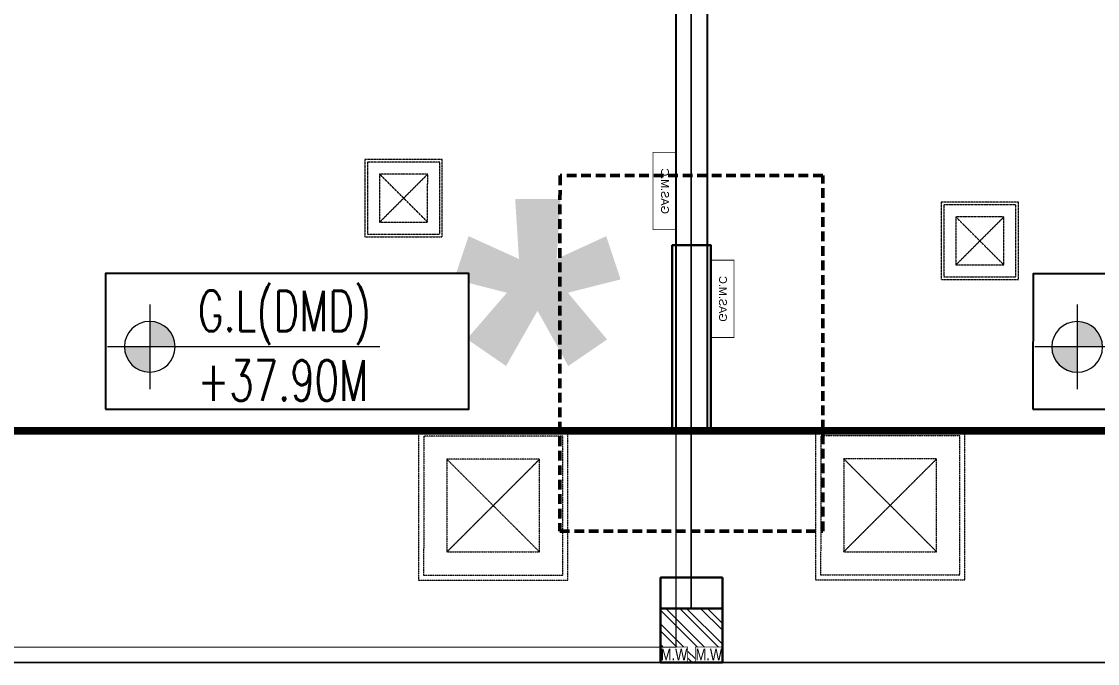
# Model space of a CAD drawing. Header units: centimetres. Extents: x -6122352 to 4157695, y -1694241 to 1947892.
# Drawn here: x 130869 to 137830, y -198778 to -194624 of the extents above; entities that cross this region are included whole.
import ezdxf
from ezdxf.enums import TextEntityAlignment as Align
from ezdxf.xclip import XClip

# ---------------------------------------------------------------- set-up
doc = ezdxf.new("R2010")
doc.units = ezdxf.units.CM
doc.header["$MEASUREMENT"] = 0
doc.header["$XCLIPFRAME"] = 2
for name, pattern in [('23585-XR-AR-END-SETTING OUT PLAN$0$HIDDEN', [0.375, 0.25, -0.125]), ('DASHED2', [0.375, 0.25, -0.125]), ('XR-AR-END-SETTING OUT PLAN$0$23261-XR-AR-SI-GF$0$HIDDEN', [0.375, 0.25, -0.125])]:
    doc.linetypes.add(name, pattern=pattern)
doc.layers.add('08-Compound Wall-4', color=7, linetype='Continuous', lineweight=25, true_color=0xff4405)
doc.layers.add('23585-XR-AR-DAMAC PLOT LIMITS$0$1-End units', color=7, linetype='Continuous', lineweight=5, true_color=0xf8991e)
for name, color, linetype in [('23585-XR-AR-BOUNDARY WALLS AND SETBACKS$0$setback', 7, 'XR-AR-END-SETTING OUT PLAN$0$23261-XR-AR-SI-GF$0$HIDDEN'), ('23585-XR-AR-END-ANNO-GF$0$XR-END-GROUND FLOOR PLAN$0$XR-MIDDLE-GROUND FLOOR PLAN$0$-LPG-CABINET', 6, 'Continuous'), ('23585-XR-AR-MID-ANNO-GF$0$945-4P-1-101-GROUND FLOOR PLAN$0$XR-MIDDLE-GROUND FLOOR PLAN$0$XR-MIDDLE-GROUND FLOOR PLAN$0$-LPG-CABINET', 6, 'Continuous'), ('@MI-MEP', 7, 'Continuous'), ('@MI-REF LAYER', 7, 'Continuous'), ('B_TH_4', 7, 'Continuous'), ('XR-AR-MID-SETTING OUT FOR MASTER$0$23585-XR-AR-MID-GROUND FLOOR$0$GS-HATCH-FLOOR TILE', 251, 'Continuous'), ('XREF1$0$S-LEVELS', 2, 'Continuous'), ('XREF1$0$TYPICAL NEW PROFILE', 3, 'Continuous')]:
    doc.layers.add(name, color=color, linetype=linetype)
for name, color, linetype, lineweight in [('23585-XR-AR-DAMAC PLOT LIMITS$0$1-Mid units', 41, 'Continuous', 5), ('23585-XR-AR-END-ANNO-GF$0$XR-END-GROUND FLOOR PLAN$0$XR-MIDDLE-GROUND FLOOR PLAN$0$S-ANNO-TXT', 3, 'Continuous', 25), ('23585-XR-AR-END-SETTING OUT PLAN$0$A-FLOR-UNDR', 8, '23585-XR-AR-END-SETTING OUT PLAN$0$HIDDEN', 5), ('23585-XR-AR-MID-ANNO-GF$0$945-4P-1-101-GROUND FLOOR PLAN$0$XR-MIDDLE-GROUND FLOOR PLAN$0$XR-MIDDLE-GROUND FLOOR PLAN$0$S-ANNO-TXT', 3, 'Continuous', 25), ('@ Foundations', 4, 'DASHED2', 50), ('A-ANNO-TEXT', 3, 'Continuous', 25), ('A-FLOR-XREF', 7, 'Continuous', 9), ('A-WALL', 7, 'Continuous', 30), ('A-WALL-PATT', 8, 'Continuous', 5), ('XR-AR-END-SETTING OUT PLAN$0$23585-XR-AR-END-GROUND FLOOR$0$S-COLS', 51, 'Continuous', 40), ('XR-AR-END-SETTING OUT PLAN$0$23585-XR-AR-END-GROUND FLOOR$0$S-COLS-PATT', 8, 'Continuous', 5), ('XR-AR-MID-SETTING OUT FOR MASTER$0$23585-XR-AR-MID-GROUND FLOOR$0$A-FLOR-PATT', 8, 'Continuous', 5), ('XR-AR-MID-SETTING OUT FOR MASTER$0$23585-XR-AR-MID-GROUND FLOOR$0$S-COLS', 51, 'Continuous', 40), ('XR-END-GROUND FLOOR PLAN$0$XR-END-GROUND FLOOR PLAN$0$A-FLOR-PATT_EXT', 8, 'Continuous', 5), ('XR-END-GROUND FLOOR PLAN$0$XR-MIDDLE TYPE 2-GROUND FLOOR PLAN$0$XR-MIDDLE-GROUND FLOOR PLAN$0$-DR-RW', 6, 'Continuous', 5), ('XR-END-GROUND FLOOR PLAN$0$XR-MIDDLE TYPE 2-GROUND FLOOR PLAN$0$XR-MIDDLE-GROUND FLOOR PLAN$0$S-ANNO-TXT', 3, 'Continuous', 25), ('XREF1$0$36-TAGLVL', 23, 'Continuous', 9)]:
    doc.layers.add(name, color=color, linetype=linetype, lineweight=lineweight)
doc.styles.add('23585-XR-AR-END-ANNO-GF$0$SDC-TEXT', font='arial.ttf')
doc.styles.add('23585-XR-AR-MID-ANNO-GF$0$SDC-TEXT', font='arial.ttf')
doc.styles.add('Arial', font='arialbd.ttf')
doc.styles.add('XR-END-GROUND FLOOR PLAN$0$XR-MIDDLE TYPE 2-GROUND FLOOR PLAN$0$XR-MIDDLE-GROUND FLOOR PLAN$0$Arial_1', font='arial.ttf', dxfattribs={"height": 0.002951})
doc.styles.add('XREF1$0$DLT_TEXT', font='romans.shx', dxfattribs={"width": 0.7})

# ---------------------------------------------------------------- blocks, each defined once
blk = doc.blocks.new('23585-XR-AR-BOUNDARY WALLS AND SETBACKS')
at = {"layer": '23585-XR-AR-BOUNDARY WALLS AND SETBACKS$0$setback', "ltscale": 40, "const_width": 0.05}
blk.add_lwpolyline([(496593.7483, 2768854.2497), (496597.9032, 2768858.7842), (496601.9566, 2768863.208), (496606.0098, 2768867.6319), (496610.0632, 2768872.0554), (496614.1167, 2768876.4791), (496618.2702, 2768881.012), (496632.6469, 2768867.838), (496628.4939, 2768863.3054), (496624.4406, 2768858.8816), (496620.3872, 2768854.4578), (496616.3338, 2768850.0343), (496612.2804, 2768845.6104), (496608.1255, 2768841.0759)], close=True, dxfattribs=at)
blk = doc.blocks.new('A$C9d9485f6')
at = {"layer": 'A-ANNO-TEXT', "rotation": 312.4881850805905}
blk.add_blockref('23585-XR-AR-BOUNDARY WALLS AND SETBACKS', (-2377088.5348, -1504219.2521), dxfattribs=at)
blk = doc.blocks.new('23585-XR-AR-DAMAC PLOT LIMITS')
at = {"layer": '23585-XR-AR-DAMAC PLOT LIMITS$0$1-End units', "color": 251, "true_color": 0x636466}
blk.add_lwpolyline([(496635.7795, 2768869.0365), (496629.5999, 2768862.2921), (496611.9049, 2768878.5059), (496618.0851, 2768885.2507)], close=True, dxfattribs=at)
at = {"layer": '23585-XR-AR-DAMAC PLOT LIMITS$0$1-Mid units', "color": 251, "true_color": 0x636466}
blk.add_lwpolyline([(496607.8513, 2768874.0821), (496611.9049, 2768878.5059), (496629.5999, 2768862.2921), (496625.5465, 2768857.8683)], close=True, dxfattribs=at)
blk = doc.blocks.new('A$Cf093b529')
at = {"layer": 'A-ANNO-TEXT'}
blk.add_blockref('23585-XR-AR-DAMAC PLOT LIMITS', (-495391.9901, -2768603.4419), dxfattribs=at)
blk = doc.blocks.new('A$C951bc1e7')
at = {"color": 1, "true_color": 0xeb0000, "const_width": 0.008}
blk.add_lwpolyline([(42.2981, 0.0002), (42.2974, -23.9996), (33.1501, -23.9998), (27.1501, -23.9999), (21.1501, -23.9999), (15.1502, -23.9999), (9.1502, -23.9999), (0, -24), (0, 0), (9.1502, 0.0001), (15.1502, 0.0001), (21.1501, 0.0004), (27.1499, 0.0003), (33.1501, 0.0002)], close=True, dxfattribs=at)
blk = doc.blocks.new('XR-AR-END-SETTING OUT PLAN$0$23585-XR-AR-END-GROUND FLOOR$0$A$C75a8815d')
at = {"layer": 'XR-AR-END-SETTING OUT PLAN$0$23585-XR-AR-END-GROUND FLOOR$0$S-COLS', "color": 252, "lineweight": 30}
for points in [[(6025, -4000), (6025, -2800), (6275, -2800), (6275, -4000)], [(5949.9, -4950), (6349.9, -4950), (6349.9, -5150), (5949.9, -5150)]]:
    blk.add_lwpolyline(points, close=True, dxfattribs=at)
blk = doc.blocks.new('23585-XR-AR-END-SETTING OUT PLAN$0$MH-800')
at = {"ltscale": 5}
for p, q in [((-294.3, -650.7), (305.7, -50.7)), ((-294.3, -50.7), (305.7, -650.7))]:
    blk.add_line(p, q, dxfattribs=at)
for points in [[(-476.9, 131.9), (-476.9, -833.4), (488.3, -833.4), (488.3, 131.9)], [(-444.3, 99.3), (-444.3, -800.7), (455.7, -800.7), (455.7, 99.3)], [(-294.3, -50.7), (-294.3, -650.7), (305.7, -650.7), (305.7, -50.7)]]:
    blk.add_lwpolyline(points, close=True, dxfattribs=at)
blk = doc.blocks.new('A$Cb2291f53')
blk.add_wipeout([(-200, 0.5), (200, 0.5), (200, 350.2), (-200, 350.2)])
at = {"layer": 'A-WALL-PATT'}
h = blk.add_hatch(dxfattribs=at)
h.set_pattern_fill('ANSI32', color=252, scale=10)
h.set_pattern_definition([(45, (-9150, -4e-08), (-67.3519, 67.3519), []), (45, (-9105.1, -4e-08), (-67.3519, 67.3519), [])])
h.paths.add_polyline_path([(-200, 350.2), (-200, 100), (-25.1, 100), (-25.1, 0), (25, 0.5), (25, 100.5), (200, 100.5), (200, 350.2)])
at = {"layer": 'A-WALL'}
blk.add_lwpolyline([(-200, 0.5), (200, 0.5), (200, 350.2), (-200, 350.2)], close=True, dxfattribs=at)
at = {"layer": 'XR-END-GROUND FLOOR PLAN$0$XR-END-GROUND FLOOR PLAN$0$A-FLOR-PATT_EXT'}
blk.add_line((100, 0), (-100, 0), dxfattribs=at)
at = {"layer": 'XR-END-GROUND FLOOR PLAN$0$XR-MIDDLE TYPE 2-GROUND FLOOR PLAN$0$XR-MIDDLE-GROUND FLOOR PLAN$0$-DR-RW', "ltscale": 100, "const_width": 5}
for points in [[(-200, 0), (-200, 100), (-25.1, 100), (-25.1, 0)], [(25, 0), (25, 100), (199.9, 100), (199.9, 0)]]:
    blk.add_lwpolyline(points, close=True, dxfattribs=at)
at = {"layer": 'XR-END-GROUND FLOOR PLAN$0$XR-MIDDLE TYPE 2-GROUND FLOOR PLAN$0$XR-MIDDLE-GROUND FLOOR PLAN$0$S-ANNO-TXT', "style": 'XR-END-GROUND FLOOR PLAN$0$XR-MIDDLE TYPE 2-GROUND FLOOR PLAN$0$XR-MIDDLE-GROUND FLOOR PLAN$0$Arial_1', "width": 0.8}
for p in [(-112.1, 52), (112.9, 52)]:
    blk.add_text('W.M', height=75, dxfattribs=at).set_placement(p, align=Align.MIDDLE)
blk = doc.blocks.new('XR-AR-END-SETTING OUT PLAN')
at = {"layer": '08-Compound Wall-4', "ltscale": 100}
blk.add_lwpolyline([(9050.1, 5500), (9050.1, 1500), (9250.1, 1500), (9250.1, 5500)], dxfattribs=at)
at = {"layer": '23585-XR-AR-END-ANNO-GF$0$XR-END-GROUND FLOOR PLAN$0$XR-MIDDLE-GROUND FLOOR PLAN$0$-LPG-CABINET', "ltscale": 100, "const_width": 5}
blk.add_lwpolyline([(9025, 2603.3), (9025, 2103.3), (8875, 2103.3), (8875, 2603.3)], close=True, dxfattribs=at)
at = {"layer": '23585-XR-AR-END-SETTING OUT PLAN$0$A-FLOR-UNDR', "color": 8, "ltscale": 100, "xscale": -0.5182770836547854, "yscale": 0.5182770836547854, "zscale": 0.5182770836547854, "rotation": 270.0000009865863}
blk.add_blockref('23585-XR-AR-END-SETTING OUT PLAN$0$MH-800', (7466.7, 2725.3, 0), dxfattribs=at)
at = {"layer": '23585-XR-AR-END-SETTING OUT PLAN$0$A-FLOR-UNDR', "color": 8, "ltscale": 100, "xscale": -1, "rotation": 270.0000009865863}
blk.add_blockref('23585-XR-AR-END-SETTING OUT PLAN$0$MH-800', (8215.4, 1011.7), dxfattribs=at)
at = {"layer": 'XR-AR-END-SETTING OUT PLAN$0$23585-XR-AR-END-GROUND FLOOR$0$S-COLS-PATT', "color": 8}
blk.add_blockref('XR-AR-END-SETTING OUT PLAN$0$23585-XR-AR-END-GROUND FLOOR$0$A$C75a8815d', (3000.1, 5500), dxfattribs=at)
at = {"layer": '23585-XR-AR-END-ANNO-GF$0$XR-END-GROUND FLOOR PLAN$0$XR-MIDDLE-GROUND FLOOR PLAN$0$S-ANNO-TXT', "style": '23585-XR-AR-END-ANNO-GF$0$SDC-TEXT'}
blk.add_text('GAS.M.C', height=50, rotation=90, dxfattribs=at).set_placement((8947.1, 2352.9), align=Align.MIDDLE)
at = {"layer": 'A-FLOR-XREF'}
blk.add_blockref('A$Cb2291f53', (9150.2, 0), dxfattribs=at)
blk = doc.blocks.new('END UNIT')
at = {"xscale": 0.001, "yscale": 0.001, "zscale": 0.001}
blk.add_blockref('XR-AR-END-SETTING OUT PLAN', (-9.1502, 0), dxfattribs=at)
blk = doc.blocks.new('XR-AR-MID-SETTING OUT FOR MASTER$0$23585-XR-AR-MID-GROUND FLOOR$0$945-4P-1-101-GROUND FLOOR PLAN$0$XR-MIDDLE-CAR PARK HATCH')
at = {"layer": 'XR-AR-MID-SETTING OUT FOR MASTER$0$23585-XR-AR-MID-GROUND FLOOR$0$A-FLOR-PATT'}
blk.add_lwpolyline([(9250, 100), (9250, 5500), (15050, 5502.7), (15050, 100.5)], close=True, dxfattribs=at)
blk = doc.blocks.new('XR-AR-MID-SETTING OUT FOR MASTER$0$23585-XR-AR-MID-GROUND FLOOR$0$A$C08698786')
at = {"layer": 'XR-AR-MID-SETTING OUT FOR MASTER$0$23585-XR-AR-MID-GROUND FLOOR$0$S-COLS', "color": 252, "lineweight": 30}
blk.add_lwpolyline([(-200.1, 550), (199.9, 550), (199.9, 350), (-200.1, 350)], close=True, dxfattribs=at)
blk = doc.blocks.new('XR-AR-MID-SETTING OUT FOR MASTER')
at = {"layer": '23585-XR-AR-MID-ANNO-GF$0$945-4P-1-101-GROUND FLOOR PLAN$0$XR-MIDDLE-GROUND FLOOR PLAN$0$XR-MIDDLE-GROUND FLOOR PLAN$0$-LPG-CABINET', "ltscale": 100, "const_width": 5}
blk.add_lwpolyline([(250.1, 3300.5), (250.1, 2800.5), (100.1, 2800.5), (100.1, 3300.5)], close=True, dxfattribs=at)
at = {"layer": '08-Compound Wall-4', "ltscale": 100}
blk.add_blockref('XR-AR-MID-SETTING OUT FOR MASTER$0$23585-XR-AR-MID-GROUND FLOOR$0$945-4P-1-101-GROUND FLOOR PLAN$0$XR-MIDDLE-CAR PARK HATCH', (-9150, 0.2), dxfattribs=at)
at = {"layer": '23585-XR-AR-END-SETTING OUT PLAN$0$A-FLOR-UNDR', "color": 8, "ltscale": 100, "xscale": -0.5182770836547854, "yscale": 0.5182770836547854, "zscale": 0.5182770836547854, "rotation": 270.0000009865863}
blk.add_blockref('23585-XR-AR-END-SETTING OUT PLAN$0$MH-800', (2044.6, 3001.1, 0), dxfattribs=at)
at = {"layer": '23585-XR-AR-END-SETTING OUT PLAN$0$A-FLOR-UNDR', "color": 8, "ltscale": 100, "xscale": -1, "rotation": 270.0000009865863}
blk.add_blockref('23585-XR-AR-END-SETTING OUT PLAN$0$MH-800', (1633.5, 1009.5), dxfattribs=at)
at = {"layer": 'XR-AR-MID-SETTING OUT FOR MASTER$0$23585-XR-AR-MID-GROUND FLOOR$0$GS-HATCH-FLOOR TILE', "color": 8}
blk.add_blockref('XR-AR-MID-SETTING OUT FOR MASTER$0$23585-XR-AR-MID-GROUND FLOOR$0$A$C08698786', (0, 0), dxfattribs=at)
at = {"layer": '23585-XR-AR-MID-ANNO-GF$0$945-4P-1-101-GROUND FLOOR PLAN$0$XR-MIDDLE-GROUND FLOOR PLAN$0$XR-MIDDLE-GROUND FLOOR PLAN$0$S-ANNO-TXT', "color": 3, "style": '23585-XR-AR-MID-ANNO-GF$0$SDC-TEXT'}
blk.add_text('GAS.M.C', height=50, rotation=90, dxfattribs=at).set_placement((172.1, 3050), align=Align.MIDDLE)
blk = doc.blocks.new('MID UNIT')
at = {"xscale": 0.001, "yscale": 0.001, "zscale": 0.001}
blk.add_blockref('XR-AR-MID-SETTING OUT FOR MASTER', (0, 0), dxfattribs=at)
blk = doc.blocks.new('TH_4')
at = {"xscale": -1}
blk.add_blockref('END UNIT', (495826.3054, 2769130.5141), dxfattribs=at)
blk.add_blockref('MID UNIT', (495826.3054, 2769130.5141), dxfattribs=at)
at = {"insert": (495825.3054, 2769133.5141), "char_height": 2, "attachment_point": 2, "style": 'Arial'}
blk.add_mtext('\\pxqc;*', dxfattribs=at)
blk = doc.blocks.new('23585-XR-AR-MALDIVE-3$0$TH_4')
at = {"layer": 'B_TH_4', "xscale": 1.000039184446315, "yscale": 1.000039184446315, "zscale": 1.000039184446315}
blk.add_blockref('TH_4', (-19.4274, -108.5069), dxfattribs=at)
at = {"layer": '@ Foundations', "linetype": 'DASHED2', "ltscale": 0.25}
blk.add_lwpolyline([(495825.4554, 2769131.3648), (495827.1554, 2769131.3648), (495827.1554, 2769133.6648), (495825.4554, 2769133.6648)], close=True, dxfattribs=at)
blk = doc.blocks.new('XREF1$0$LVL  ATTR')
at = {"color": 7}
blk.add_wipeout([(-0.3373, 0.3835), (1.8973, 0.3835), (1.8973, -0.4505), (-0.3373, -0.4505)], dxfattribs=at)
at = {"layer": 'XREF1$0$36-TAGLVL', "extrusion": (-4.88814e-07, 1.40652e-17, 1)}
h = blk.add_hatch(color=252, dxfattribs=at)
h.paths.add_polyline_path([(-0.0654, 0.1563, 0.414214), (-0.2216, 0), (-0.0654, 0)])
h.paths.add_polyline_path([(0.0909, 0), (-0.0654, 0), (-0.0654, -0.1562, 0.414214)])
for p, q in [((-0.0654, -0.2604), (-0.0654, 0.2604)), ((1.3511, 0, 0), (-0.3253, 0, 0))]:
    blk.add_line(p, q, dxfattribs=at)
blk.add_circle((-0.0654, 0, 0), 0.1562, dxfattribs=at)
at = {"layer": 'XREF1$0$S-LEVELS', "color": 1}
blk.add_lwpolyline([(-0.3373, 0.3835), (1.8973, 0.3835), (1.8973, -0.4505), (-0.3373, -0.4505)], close=True, dxfattribs=at)
at = {"layer": 'XREF1$0$TYPICAL NEW PROFILE', "color": 3, "style": 'XREF1$0$DLT_TEXT', "width": 0.7}
for tag, p in [('+0.00M', (0.2413, 0.0671, -0.0001)), ('S.S.L', (0.2413, -0.3453, -0.0001))]:
    blk.add_attdef(tag, p, '', height=0.25, dxfattribs=at)
blk = doc.blocks.new('A$C5071fc5c')
at = {"color": 1, "true_color": 0xeb0000, "const_width": 0.008}
blk.add_lwpolyline([(42.2981, 0.0002), (42.2974, -23.9996), (33.1501, -23.9998), (27.1501, -23.9999), (21.1501, -23.9999), (15.1502, -23.9999), (9.1502, -23.9999), (0, -24), (0, 0), (9.1502, 0.0001), (15.1502, 0.0001), (21.1501, 0.0004), (27.1499, 0.0003), (33.1501, 0.0002)], close=True, dxfattribs=at)

msp = doc.modelspace()

# ---------------------------------------------------------------- block references
at = {"layer": '@MI-MEP', "color": 10, "xscale": 1000, "yscale": 1000, "zscale": 1000, "rotation": 359.9906323541645}
msp.add_blockref('A$C951bc1e7', (102056.28195, -174767.09046), dxfattribs=at)
at = {"layer": '@MI-REF LAYER', "xscale": 1000, "yscale": 1000, "zscale": 1000}
msp.add_blockref('A$C9d9485f6', (-23958.95046, 48155.57226), dxfattribs=at)
at = {"layer": '@MI-REF LAYER', "xscale": 1000, "yscale": 1000, "zscale": 1000, "rotation": 312.4882903633292}
msp.add_blockref('A$Cf093b529', (-891608.73293, 539022.72011), dxfattribs=at)

# ---------------------------------------------------------------- next in the draw order: block references
at = {"layer": '@MI-REF LAYER'}
ref = msp.add_blockref('23585-XR-AR-MALDIVE-3$0$TH_4', (-496200594.91888, -2769238010.65776), dxfattribs=dict(at, xscale=1000, yscale=1000, zscale=1000, rotation=359.9894579927457))
XClip(ref).set_block_clipping_path([(495793.2129440373, 2769130.5118746869), (495793.2151333401, 2769154.4527085768), (495802.2924758582, 2769154.4001012277), (495808.2924773204, 2769154.406963835), (495814.292345406, 2769154.4139737505), (495820.2921942999, 2769154.4207010698), (495826.2923302837, 2769154.4274163703), (495835.2531786934, 2769154.4537565196), (495835.2507460304, 2769130.5139004989)])

# ---------------------------------------------------------------- next in the draw order: block references
at = {"layer": '@MI-REF LAYER', "color": 7}
ref = msp.add_blockref('XREF1$0$LVL  ATTR', (131767.33969, -196728.69803, 0), dxfattribs=dict(at, xscale=-1051.480567989675, yscale=1051.480567989676, zscale=1051.480567989675, rotation=179.9900720295695))
ref.add_attrib('S.S.L', 'G.L(DMD)', (132010.40338, -196628.56851, -0.15112), dxfattribs={"layer": 'XREF1$0$TYPICAL NEW PROFILE', "color": 3, "height": 262.870142, "rotation": 359.990075321, "style": 'XREF1$0$DLT_TEXT', "width": 0.7})
ref.add_attrib('+0.00M', '+37.90M ', (132008.10002, -197077.90311, -0.15112), dxfattribs={"layer": 'XREF1$0$TYPICAL NEW PROFILE', "color": 3, "height": 262.870142, "rotation": 359.990075321, "style": 'XREF1$0$DLT_TEXT', "width": 0.7})
ref = msp.add_blockref('XREF1$0$LVL  ATTR', (137767.3415, -196729.72826, 0), dxfattribs=dict(at, xscale=-1051.480567989675, yscale=1051.480567989676, zscale=1051.480567989675, rotation=179.9900720295695))
ref.add_attrib('S.S.L', 'G.L(DMD)', (138010.40519, -196629.59874, -0.15112), dxfattribs={"layer": 'XREF1$0$TYPICAL NEW PROFILE', "color": 3, "height": 262.870142, "rotation": 359.990075321, "style": 'XREF1$0$DLT_TEXT', "width": 0.7})
ref.add_attrib('+0.00M', '+37.88M ', (138008.10183, -197078.93334, -0.15112), dxfattribs={"layer": 'XREF1$0$TYPICAL NEW PROFILE', "color": 3, "height": 262.870142, "rotation": 359.990075321, "style": 'XREF1$0$DLT_TEXT', "width": 0.7})

# ---------------------------------------------------------------- next in the draw order: block references
at = {"layer": '@MI-REF LAYER', "color": 10, "xscale": 1000, "yscale": 1000, "zscale": 1000, "rotation": 359.9902286226448}
msp.add_blockref('A$C5071fc5c', (102056.28189, -174767.3761), dxfattribs=at)

doc.saveas('drawing.dxf')
